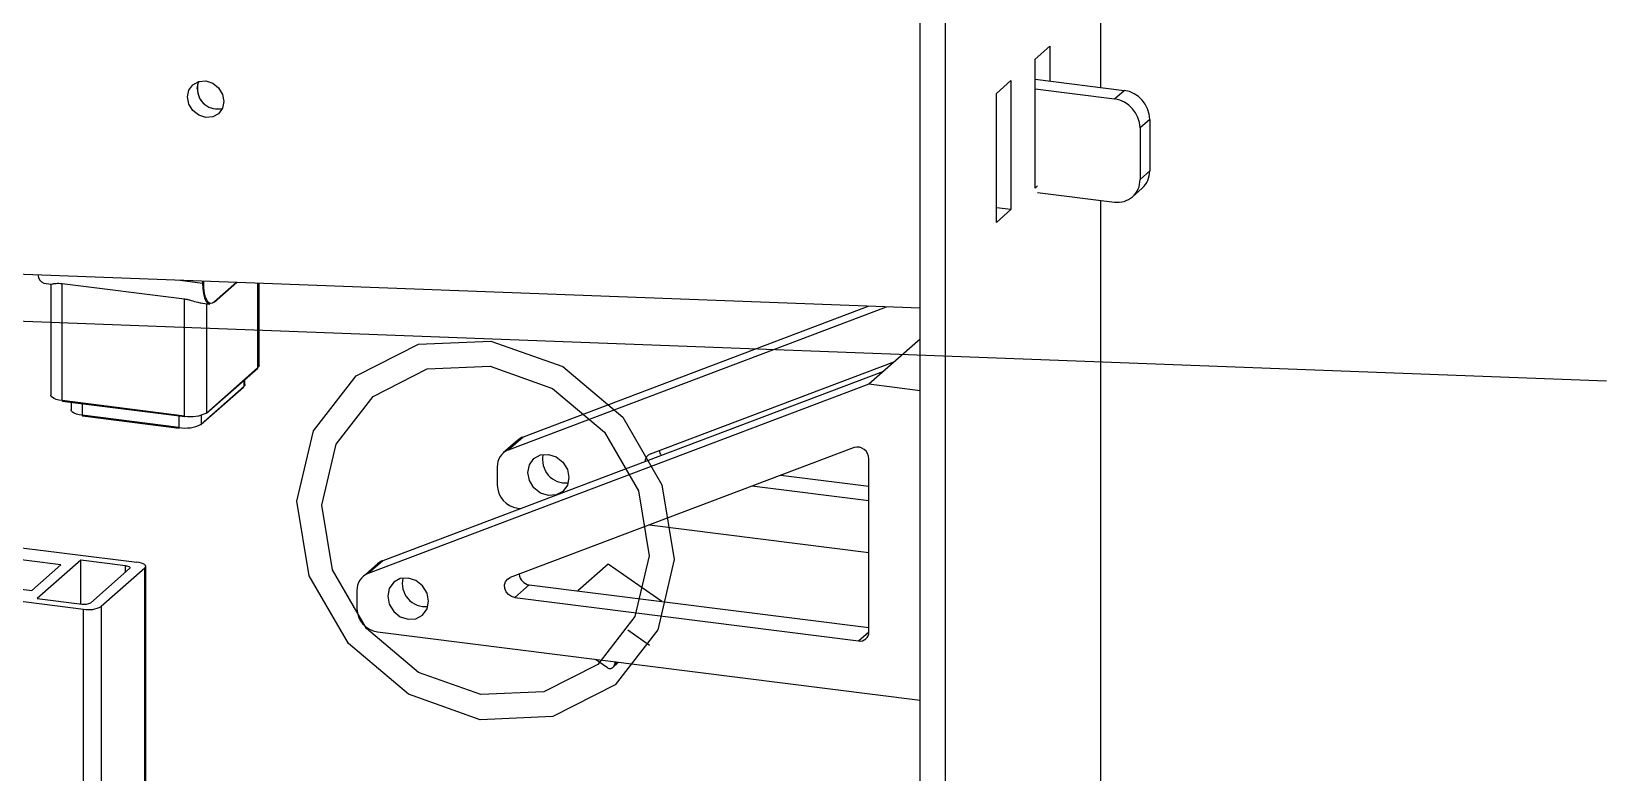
# Model space of a CAD drawing. Header units: inches. Extents: x -9.3 to 11.6, y -19 to 18.
# Drawn here: x 4.38 to 11.57, y 2.23 to 5.62 of the extents above; entities that cross this region are included whole.
import ezdxf

# ---------------------------------------------------------------- set-up
doc = ezdxf.new("R2010")
doc.units = ezdxf.units.IN
doc.header["$MEASUREMENT"] = 0
doc.linetypes.add('CENTERX2', pattern=[0.8, 0.5, -0.1, 0.1, -0.1])

msp = doc.modelspace()

# ---------------------------------------------------------------- linework, layer by layer
at = {"color": 7, "linetype": 'Continuous', "lineweight": 25}
for p, q in [((9.259, 16.185), (9.259, 5.3632)), ((8.435, -18.365), (8.435, 15.5761)), ((8.5519, -18.3798), (8.5519, 15.5613)), ((8.9611, 5.4924), (9.0274, 5.5509)), ((9.0274, 5.5509), (9.0274, 5.3924)), ((8.9611, 4.9032), (8.9611, 5.4924)), ((8.9611, 5.4007), (9.3671, 5.3496)), ((8.7835, 5.3358), (8.8498, 5.3942)), ((8.7835, 4.7465), (8.7835, 5.3358)), ((8.8498, 5.3942), (8.8498, 4.805)), ((8.9611, 5.3562), (9.3229, 5.3106)), ((9.3229, 5.3106), (9.3671, 5.3496)), ((9.4841, 5.217), (9.4399, 5.178)), ((9.4841, 5.217), (9.4841, 4.9813)), ((9.4399, 5.178), (9.4399, 4.9423)), ((9.4399, 4.9423), (9.4841, 4.9813)), ((8.9722, 4.9129), (8.9611, 4.9032)), ((9.4056, 4.8633), (9.4498, 4.9023)), ((8.435, 4.3541), (-5.176, 4.8687)), ((8.9722, 4.8834), (9.3229, 4.8392)), ((9.259, 4.8472), (9.259, -6.6915)), ((8.8498, 4.805), (8.7835, 4.8133)), ((8.8498, 4.805), (8.7835, 4.7465)), ((4.4314, 4.4682), (4.4652, 4.4639)), ((4.4642, 4.4643), (4.4642, 3.9566)), ((4.5151, 4.4672), (5.0749, 4.3967)), ((4.5151, 3.9321), (4.5151, 4.4672)), ((5.0554, 4.4819), (5.1576, 4.469)), ((5.1576, 4.478), (5.1576, 4.469)), ((5.1627, 4.4698), (5.1627, 4.4778)), ((5.2103, 4.3803), (5.3144, 4.4721)), ((5.3127, 4.4722), (5.2114, 4.3828)), ((5.4102, 4.0831), (5.4102, 4.4685)), ((5.4153, 4.0923), (5.4153, 4.4683)), ((5.0749, 3.8616), (5.0749, 4.3967)), ((-4.614, 4.3867), (4.8571, 3.1934)), ((5.1562, 4.3769), (5.19, 4.3726)), ((5.1764, 3.8768), (5.1764, 4.3743)), ((6.5551, 3.7073), (8.2818, 4.3599)), ((8.2015, 4.363), (6.6214, 3.7657)), ((8.435, 4.2127), (8.2011, 4.0065)), ((-4.8571, 4.1723), (4.614, 2.979)), ((7.2035, 3.6888), (8.319, 4.1104)), ((5.1753, 3.8743), (5.4092, 4.0806)), ((5.4102, 4.0831), (5.1764, 3.8768)), ((8.2674, 4.0649), (5.9806, 3.2006)), ((5.1498, 3.8221), (5.3447, 3.994)), ((5.3457, 3.9965), (5.1509, 3.8246)), ((5.3457, 4.0246), (5.3457, 3.9965)), ((5.3508, 4.0058), (5.3508, 4.0291)), ((8.2011, 4.0065), (5.9143, 3.1421)), ((8.435, 3.977), (8.2011, 4.0065)), ((5.0749, 3.8616), (4.5151, 3.9321)), ((4.516, 3.9294), (5.0758, 3.8589)), ((4.5565, 3.9243), (4.5565, 3.8896)), ((4.6075, 3.9179), (4.6075, 3.865)), ((5.0494, 3.8094), (4.6075, 3.865)), ((4.6084, 3.8624), (5.0503, 3.8067)), ((5.0494, 3.8622), (5.0494, 3.8094)), ((5.1509, 3.8633), (5.1509, 3.8246)), ((6.5971, 3.7511), (6.5308, 3.6927)), ((6.6214, 3.7657), (6.5551, 3.7073)), ((8.1334, 3.7174), (6.5627, 3.1237)), ((6.5034, 3.6295), (6.5034, 3.5463)), ((8.2011, 2.8751), (8.2011, 3.6667)), ((8.2011, 3.4738), (7.6671, 3.5411)), ((7.7997, 3.5912), (8.2011, 3.5406)), ((6.5969, 3.4402), (6.6102, 3.4386)), ((4.5095, 3.1815), (3.2825, 3.3361)), ((7.1994, 3.3643), (8.2011, 3.2381)), ((3.1499, 3.2192), (4.3769, 3.0646)), ((4.3769, 3.0646), (4.5095, 3.1815)), ((4.6011, 3.2034), (4.4022, 3.028)), ((4.8057, 3.1776), (4.6011, 3.2034)), ((4.6011, 3.0029), (4.6011, 3.2034)), ((4.8934, 3.1666), (4.6946, 2.9912)), ((4.8057, 3.1481), (4.8057, 3.1776)), ((4.8934, 1.4341), (4.8934, 3.1666)), ((4.8975, 1.4377), (4.8975, 3.1739)), ((5.9563, 3.186), (5.89, 3.1275)), ((5.9806, 3.2006), (5.9143, 3.1421)), ((7.0108, 3.185), (6.8717, 3.0623)), ((7.2554, 3.0139), (7.0108, 3.185)), ((4.6471, 3.0083), (4.8239, 3.1642)), ((4.4022, 3.028), (4.6069, 3.0022)), ((5.8626, 3.0643), (5.8626, 2.9812)), ((6.6499, 3.0902), (6.5836, 3.0317)), ((6.5836, 3.0317), (8.1543, 2.8338)), ((6.6499, 3.0902), (8.2011, 2.8948)), ((4.614, -2.8608), (4.614, 2.979)), ((4.6946, 2.9912), (4.6946, -2.7167)), ((5.9561, 2.8751), (8.435, 2.5628)), ((8.1543, 2.8338), (8.2011, 2.8751)), ((7.0072, 2.7109), (6.9518, 2.7496)), ((7.0293, 2.7111), (7.0579, 2.7363)), ((7.0323, 2.7147), (7.0569, 2.7364)), ((7.0508, 2.7372), (7.0405, 2.7281)), ((7.0405, 2.7281), (7.0323, 2.7147))]:
    msp.add_line(p, q, dxfattribs=at)
at = {"color": 7, "linetype": 'Continuous'}
msp.add_line((-9.3103, 4.8111), (11.5709, 4.0217), dxfattribs=at)
at = {"color": 7, "linetype": 'CENTERX2'}
msp.add_line((7.0998, 2.8845), (7.199, 2.8151), dxfattribs=at)
at = {"color": 7, "linetype": 'Continuous', "lineweight": 25, "flags": 128}
for points in [[(5.0889, 5.3197), (5.0952, 5.3508), (5.1132, 5.3756), (5.14, 5.3903), (5.1717, 5.3927), (5.2034, 5.3823), (5.2302, 5.3609), (5.2482, 5.3315), (5.2545, 5.2988), (5.2482, 5.2677), (5.2302, 5.2429), (5.2034, 5.2282), (5.1717, 5.2258), (5.14, 5.2361), (5.1132, 5.2576), (5.0952, 5.2869), (5.0889, 5.3197)], [(5.1331, 5.3586), (5.1394, 5.3898), (5.1396, 5.3902)], [(5.2159, 5.2648), (5.2476, 5.2671), (5.248, 5.2673)], [(5.1576, 4.469), (5.1586, 4.4438), (5.1614, 4.4212), (5.1661, 4.4022), (5.1723, 4.3875), (5.1799, 4.3776), (5.1886, 4.3728), (5.19, 4.3726)], [(5.2114, 4.3828), (5.2019, 4.3769), (5.1928, 4.3763), (5.1844, 4.3809), (5.177, 4.3905), (5.1709, 4.4048), (5.1664, 4.4233), (5.1636, 4.4453), (5.1627, 4.4698)], [(5.4153, 4.0923), (5.4143, 4.088), (5.4102, 4.0831)], [(5.3508, 4.0058), (5.3498, 4.0015), (5.3457, 3.9965)], [(4.5151, 3.9321), (4.5013, 3.9344), (4.4891, 3.9375), (4.4789, 3.9414), (4.4712, 3.9458), (4.4663, 3.9507), (4.4643, 3.9558), (4.4642, 3.9566)], [(4.5151, 3.9321), (4.5151, 3.9314), (4.5152, 3.9307), (4.5154, 3.9302), (4.5155, 3.9298), (4.5157, 3.9295), (4.516, 3.9294), (4.516, 3.9294)], [(4.6075, 3.865), (4.5936, 3.8673), (4.5814, 3.8705), (4.5712, 3.8743), (4.5635, 3.8788), (4.5586, 3.8837), (4.5566, 3.8888), (4.5565, 3.8896)], [(4.6075, 3.865), (4.6075, 3.8643), (4.6076, 3.8637), (4.6077, 3.8632), (4.6079, 3.8628), (4.6081, 3.8625), (4.6083, 3.8624), (4.6084, 3.8624)], [(5.0749, 3.8616), (5.0749, 3.8609), (5.075, 3.8602), (5.0751, 3.8597), (5.0753, 3.8593), (5.0755, 3.859), (5.0758, 3.8589), (5.0758, 3.8589)], [(5.0758, 3.8589), (5.076, 3.8589), (5.0763, 3.8591)], [(5.0494, 3.8094), (5.0494, 3.8087), (5.0495, 3.808), (5.0496, 3.8075), (5.0498, 3.8071), (5.05, 3.8068), (5.0502, 3.8067), (5.0503, 3.8067)], [(5.0503, 3.8067), (5.0505, 3.8067), (5.0508, 3.8069)], [(6.7372, 3.498), (6.7014, 3.5097), (6.6711, 3.5339), (6.6508, 3.5671), (6.6437, 3.604), (6.6508, 3.6392), (6.6711, 3.6673), (6.7014, 3.6839), (6.7372, 3.6865), (6.773, 3.6749), (6.8034, 3.6506), (6.8237, 3.6175), (6.8308, 3.5805), (6.8237, 3.5453), (6.8034, 3.5173), (6.773, 3.5007), (6.7372, 3.498)], [(4.8057, 3.1776), (4.8112, 3.1767), (4.8161, 3.1755), (4.8201, 3.1739), (4.8232, 3.1721), (4.8251, 3.1702), (4.8259, 3.1682), (4.8255, 3.1661), (4.8239, 3.1642)], [(4.8934, 3.1666), (4.8966, 3.1705), (4.8974, 3.1746), (4.8959, 3.1786), (4.8919, 3.1825), (4.8858, 3.186), (4.8778, 3.1891), (4.8681, 3.1916), (4.8571, 3.1934)], [(6.19, 3.0153), (6.1828, 3.0523), (6.1626, 3.0855), (6.1322, 3.1097), (6.0964, 3.1214), (6.0606, 3.1187), (6.0303, 3.1021), (6.01, 3.0741), (6.0029, 3.0389), (6.01, 3.0019), (6.0303, 2.9688), (6.0606, 2.9445), (6.0964, 2.9328), (6.1322, 2.9355), (6.1626, 2.9521), (6.1828, 2.9802), (6.19, 3.0153)], [(6.5836, 3.0317), (6.5682, 3.0363), (6.5546, 3.0456), (6.5441, 3.0585), (6.5381, 3.0738), (6.5371, 3.0896), (6.5412, 3.1042), (6.5501, 3.116), (6.5627, 3.1237)]]:
    msp.add_lwpolyline(points, dxfattribs=at)
at = {"color": 7, "linetype": 'Continuous', "flags": 128}
for points in [[(7.0765, 3.8564), (7.2552, 3.5468), (7.3114, 3.2056), (7.2364, 2.8847), (7.0417, 2.6329), (6.7569, 2.4886), (6.4254, 2.4738), (6.0976, 2.5907), (5.8235, 2.8215), (5.6447, 3.131), (5.5886, 3.4722), (5.6635, 3.7932), (5.8583, 4.0449), (6.143, 4.1892), (6.4746, 4.204), (6.8023, 4.0872), (7.0765, 3.8564)], [(6.9935, 3.7878), (7.1485, 3.5193), (7.1973, 3.2233), (7.1322, 2.9449), (6.9633, 2.7265), (6.7162, 2.6013), (6.4286, 2.5884), (6.1443, 2.6898), (5.9065, 2.89), (5.7514, 3.1586), (5.7027, 3.4546), (5.7677, 3.733), (5.9366, 3.9514), (6.1837, 4.0766), (6.4713, 4.0894), (6.7557, 3.988), (6.9935, 3.7878)]]:
    msp.add_lwpolyline(points, dxfattribs=at)
at = {"color": 7, "linetype": 'Continuous', "lineweight": 25}
for centre, radius, start, end in [((5.2258, 5.3572), 0.0927, 179.11258, 283.89262), ((5.226, 5.3569), 0.0927, 158.92662, 263.70666), ((9.3476, 5.2145), 0.1365, 1.05871, 81.76054), ((9.3034, 5.1755), 0.1365, 1.05871, 81.76054), ((9.3799, 4.9795), 0.1042, 312.15804, 0.97766), ((9.3382, 4.9398), 0.1017, 261.39863, 1.42061), ((4.4503, 4.5094), 0.0454, 183.72128, 245.39707), ((5.1591, 4.4766), 0.00775, 259.22613, 297.8883), ((5.2081, 4.3828), 0.00328, 312.15804, 0.97766), ((5.407, 4.083), 0.00328, 312.15804, 0.97766), ((5.3425, 3.9964), 0.00328, 312.15804, 0.97766), ((5.0784, 3.9616), 0.155, 259.22613, 297.8883), ((5.1039, 4.0138), 0.155, 259.22613, 297.8883), ((5.1476, 3.8246), 0.00328, 312.15804, 0.97766), ((5.1731, 3.8768), 0.00328, 312.15804, 0.97766), ((6.649, 3.6921), 0.0786, 110.59705, 131.36996), ((6.5846, 3.6316), 0.0812, 111.27727, 181.51275), ((6.8159, 3.6616), 0.1057, 166.43261, 276.38664), ((7.2184, 3.651), 0.0407, 111.44071, 177.02231), ((7.2972, 3.7092), 0.0533, 185.37978, 211.7837), ((8.1484, 3.6668), 0.0527, 359.82727, 106.51308), ((6.6126, 3.5483), 0.1092, 181.05871, 261.76054), ((6.0082, 3.127), 0.0786, 110.59705, 131.36996), ((5.9437, 3.0665), 0.0812, 111.27727, 181.51275), ((6.175, 3.0965), 0.1057, 166.43261, 276.38664), ((6.6577, 3.1442), 0.0546, 185.48264, 261.82414), ((4.6184, 3.0627), 0.0615, 259.22613, 297.8883), ((4.637, 3.0999), 0.1231, 259.22613, 297.8883), ((5.9718, 2.9832), 0.1092, 181.05871, 261.76054), ((8.1604, 2.8741), 0.0407, 261.39863, 1.42061), ((7.0256, 2.7369), 0.0172, 329.29038, 4.31736), ((7.018, 2.7244), 0.0173, 231.2451, 325.92517)]:
    msp.add_arc(centre, radius, start, end, dxfattribs=at)
for points, knots in [([(4.4653, 4.4642), (4.4666, 4.4644), (4.4696, 4.4647), (4.4843, 4.4678), (4.5005, 4.4686), (4.5103, 4.4677), (4.5151, 4.4672)], [0, 0, 0, 0, 0.30154, 0.651992, 0.830087, 1, 1, 1, 1]), ([(5.0749, 4.3967), (5.0799, 4.3959), (5.0901, 4.3943), (5.111, 4.3888), (5.1349, 4.3809), (5.1495, 4.3784), (5.1562, 4.3772)], [0, 0, 0, 0, 0.169897, 0.348008, 0.698459, 1, 1, 1, 1])]:
    msp.add_open_spline(points, degree=3, knots=knots, dxfattribs=at)

doc.saveas('drawing.dxf')
